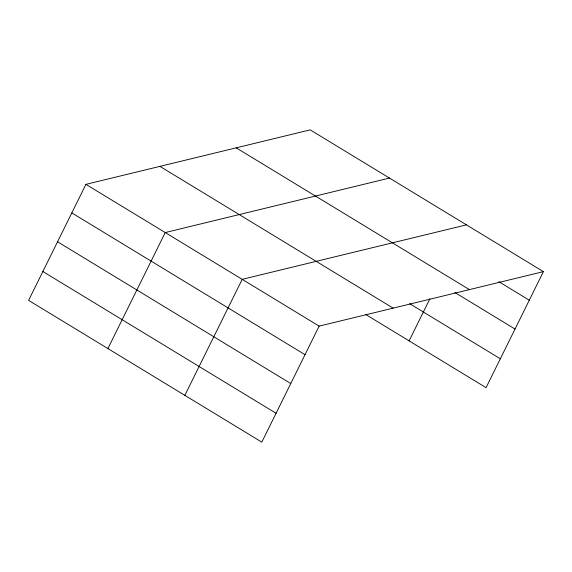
<?xml version="1.0" encoding="UTF-8"?>
<svg xmlns="http://www.w3.org/2000/svg" width="572" height="572" viewBox="0 0 572 572"><rect width="100%" height="100%" fill="white"/><g stroke="black" fill="none" stroke-linecap="round" stroke-linejoin="round"><path stroke-width="0.86" d="M543.4 271.636L310.188 129.865L85.936 184.348L28.6 300.364L261.812 442.135L319.147 326.119L543.4 271.636L486.064 387.652L365.672 314.464M107.894 348.57L165.229 232.554L389.482 178.071M184.849 395.352L242.192 279.336L466.437 224.853M409.102 340.862L429.937 298.706M498.805 281.667L529.286 300.2M236.186 147.848L469.397 289.618M454.826 292.464L515.022 329.057M409.652 303.668L500.328 358.787M159.938 166.373L393.15 308.136M85.936 184.348L319.147 326.119M71.822 212.913L305.033 354.683M57.557 241.77L290.769 383.54M42.864 271.507L276.076 413.277"/></g></svg>
